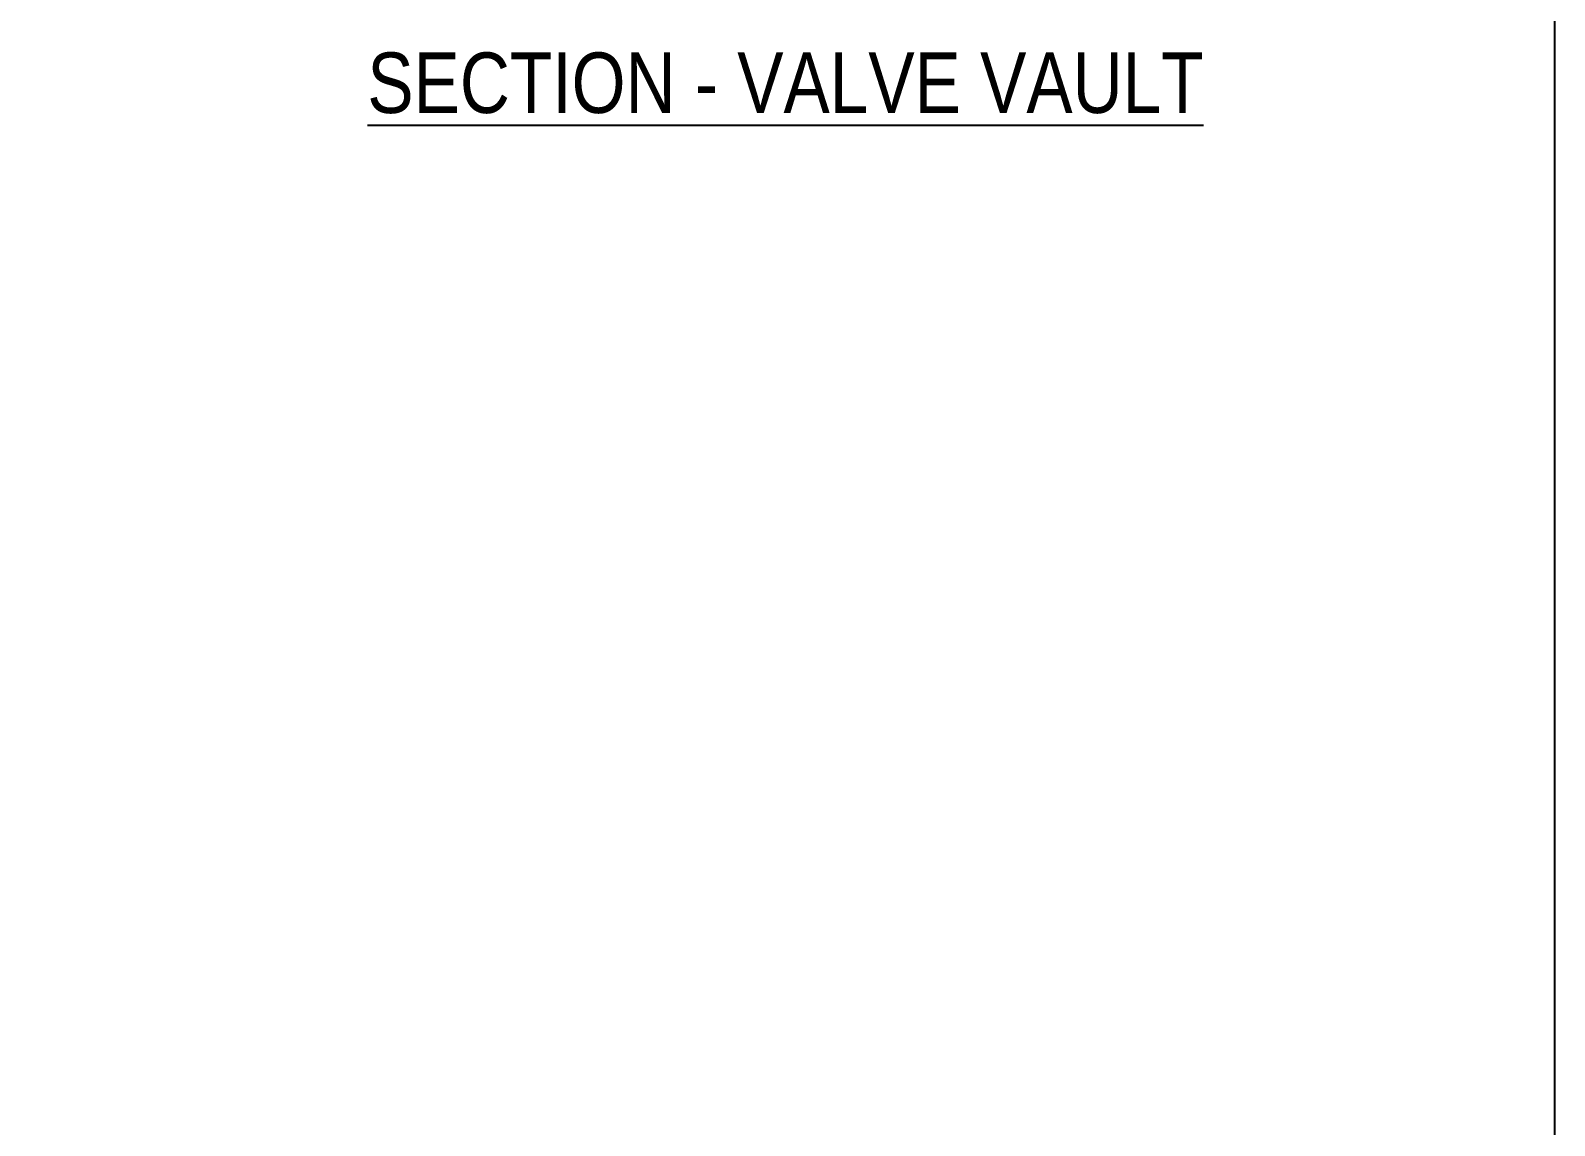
# Model space of a CAD drawing. Extents: x 0 to 216, y -5 to 280.
# Drawn here: x 156.1 to 216, y 75.9 to 118.9 of the extents above; entities that cross this region are included whole.
import ezdxf

# ---------------------------------------------------------------- set-up
doc = ezdxf.new("R2010")
doc.units = 0
doc.header["$LTSCALE"] = 10
doc.header["$MEASUREMENT"] = 0
doc.layers.get('0').update_dxf_attribs({"linetype": 'CONTINUOUS'})
for name, color, linetype in [('5244-LOGO$0$CADdetails-FRAME', 7, 'CONTINUOUS'), ('CADdetails-2-FINELIGHT', 2, 'CONTINUOUS'), ('CADdetails-7-FRAME', 7, 'CONTINUOUS')]:
    doc.layers.add(name, color=color, linetype=linetype)
doc.styles.add('CADdetails-NOTES', font='ARIALN.TTF', dxfattribs={"height": 2.38})

# ---------------------------------------------------------------- blocks, each defined once
blk = doc.blocks.new('5244-LOGO')
at = {"layer": '5244-LOGO$0$CADdetails-FRAME'}
blk.add_line((216, 280), (216, 0), dxfattribs=at)

msp = doc.modelspace()

# ---------------------------------------------------------------- linework, layer by layer
at = {"layer": 'CADdetails-7-FRAME'}
msp.add_lwpolyline([(0, 280), (216, 280), (216, 0), (0, 0)], close=True, dxfattribs=at)

# ---------------------------------------------------------------- block references
msp.add_blockref('5244-LOGO', (0, 0))

# ---------------------------------------------------------------- texts
at = {"layer": 'CADdetails-2-FINELIGHT', "insert": (185.771, 118.08), "char_height": 2.38, "attachment_point": 2, "style": 'CADdetails-NOTES'}
msp.add_mtext_dynamic_manual_height_columns('{\\LSECTION - VALVE VAULT}', width=33.04493, gutter_width=11.9, heights=[0], dxfattribs=at)

doc.saveas('drawing.dxf')
